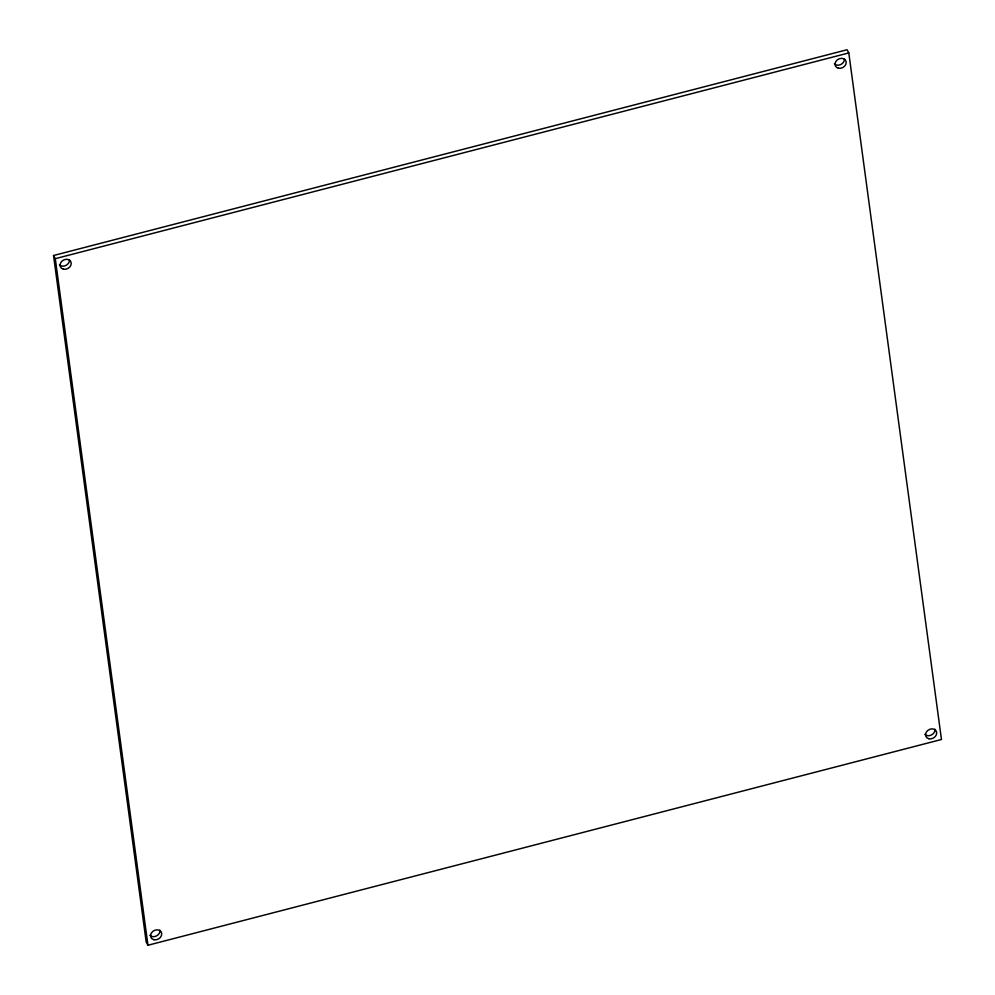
<?xml version="1.0" encoding="UTF-8"?>
<svg xmlns="http://www.w3.org/2000/svg" width="995" height="995" viewBox="0 0 995 995"><rect width="100%" height="100%" fill="white"/><g stroke="black" fill="none" stroke-linecap="round" stroke-linejoin="round"><path stroke-width="1.49" d="M53.531 255.516L847.043 49.75L848.797 52.922L941.469 739.484L147.956 945.25L146.203 942.078L53.531 255.516L55.285 258.675L147.956 945.25M55.285 258.675L848.797 52.922M934.927 729.26A5.833 4.751 -29 0 1 931.432 734.982A5.833 4.751 -29 0 1 924.865 734.36M844.407 58.73A5.833 4.751 -29 0 1 840.912 64.451A5.833 4.751 -29 0 1 834.357 63.829M69.439 259.683A5.833 4.751 -29 0 1 65.944 265.404A5.833 4.751 -29 0 1 59.389 264.782M159.959 930.213A5.833 4.751 -29 0 1 156.464 935.934A5.833 4.751 -29 0 1 149.897 935.312M928.895 738.763A5.833 4.751 -29 0 0 936.681 732.432A5.833 4.751 -29 0 0 927.775 730.429A5.833 4.751 -29 0 0 928.895 738.763M838.387 68.232A5.833 4.751 -29 0 0 846.173 61.901A5.833 4.751 -29 0 0 837.268 59.899A5.833 4.751 -29 0 0 838.387 68.232M63.419 269.185A5.833 4.751 -29 0 0 71.205 262.854A5.833 4.751 -29 0 0 62.299 260.852A5.833 4.751 -29 0 0 63.419 269.185M153.927 939.715A5.833 4.751 -29 0 0 161.712 933.385A5.833 4.751 -29 0 0 152.807 931.382A5.833 4.751 -29 0 0 153.927 939.715"/></g></svg>
